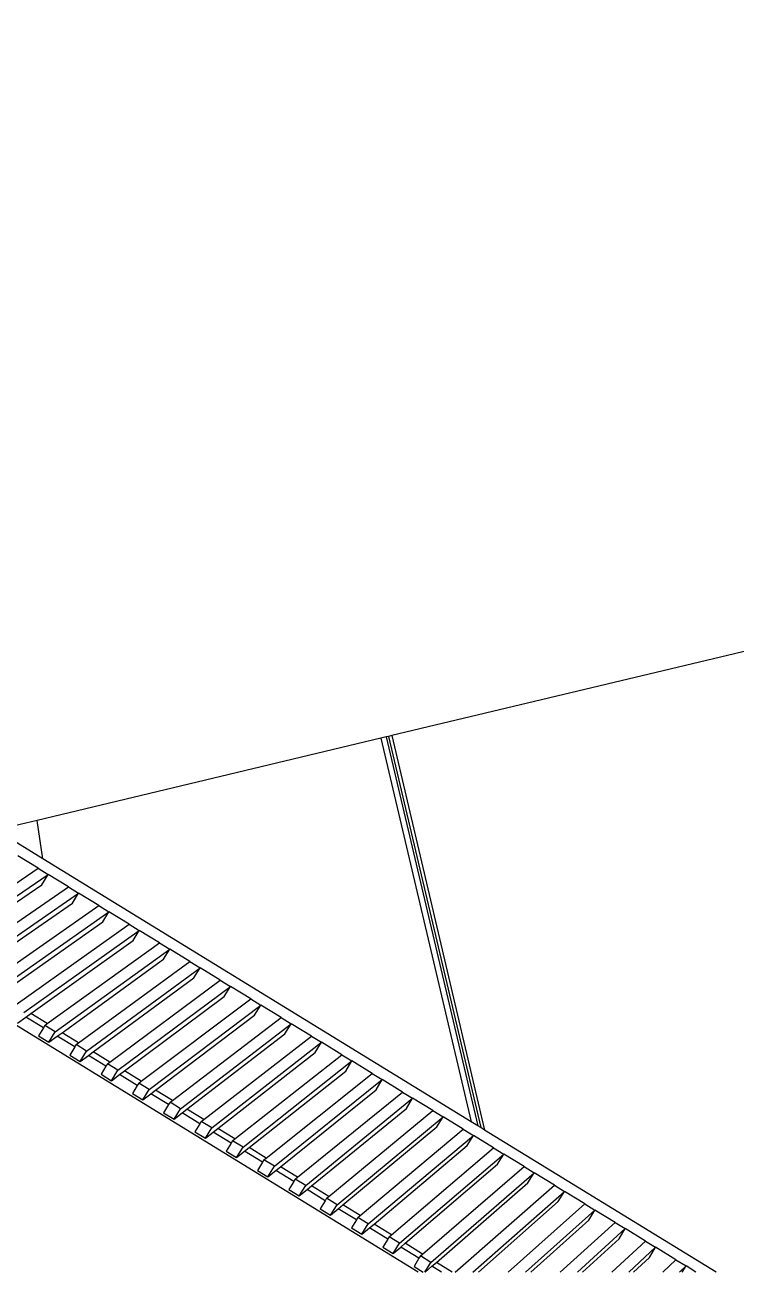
# Model space of a CAD drawing. Extents: x -86023 to 86023, y -39538 to 39538.
# Drawn here: x -50727 to -41425, y -39538 to -23220 of the extents above; entities that cross this region are included whole.
import ezdxf

# ---------------------------------------------------------------- set-up
doc = ezdxf.new("R2010")
doc.units = 0
doc.layers.get('0').update_dxf_attribs({"linetype": 'CONTINUOUS'})

msp = doc.modelspace()

# ---------------------------------------------------------------- linework, layer by layer
for p, q in [((25571, -15415), (-45930, -32519)), ((-45585, -39538), (-61084, -30022)), ((-46072, -32553), (-50569, -33629)), ((-46001, -32536), (-46072, -32553)), ((-46072, -32553), (-44889, -37572)), ((-45972, -32529), (-46001, -32536)), ((-46001, -32536), (-44802, -37626)), ((-45930, -32519), (-45972, -32529)), ((-45972, -32529), (-44765, -37648)), ((-45930, -32519), (-44714, -37680)), ((-50569, -33629), (-51104, -33757)), ((-50492, -34133), (-51104, -33757)), ((-50492, -34133), (-50569, -33629)), ((-50555, -34255), (-50820, -34093)), ((-52071, -35283), (-50555, -34255)), ((-50555, -34255), (-50423, -34337)), ((-44889, -37572), (-50492, -34133)), ((-51968, -35389), (-50423, -34337)), ((-50504, -34469), (-50423, -34337)), ((-50158, -34499), (-50423, -34337)), ((-51874, -35404), (-50504, -34469)), ((-51662, -35534), (-50158, -34499)), ((-51559, -35640), (-50025, -34580)), ((-50158, -34499), (-50025, -34580)), ((-50107, -34713), (-50025, -34580)), ((-49761, -34743), (-50025, -34580)), ((-51466, -35654), (-50107, -34713)), ((-51253, -35785), (-49761, -34743)), ((-49761, -34743), (-49628, -34824)), ((-51149, -35892), (-49628, -34824)), ((-49709, -34957), (-49628, -34824)), ((-49363, -34987), (-49628, -34824)), ((-51058, -35905), (-49709, -34957)), ((-50844, -36036), (-49363, -34987)), ((-50740, -36143), (-49231, -35068)), ((-49363, -34987), (-49231, -35068)), ((-49312, -35201), (-49231, -35068)), ((-48966, -35231), (-49231, -35068)), ((-50650, -36155), (-49312, -35201)), ((-50435, -36287), (-48966, -35231)), ((-48966, -35231), (-48834, -35312)), ((-50330, -36394), (-48834, -35312)), ((-48915, -35444), (-48834, -35312)), ((-48569, -35475), (-48834, -35312)), ((-50242, -36406), (-48915, -35444)), ((-50026, -36539), (-48569, -35475)), ((-49921, -36646), (-48436, -35556)), ((-48569, -35475), (-48436, -35556)), ((-48518, -35688), (-48436, -35556)), ((-48172, -35719), (-48436, -35556)), ((-49834, -36656), (-48518, -35688)), ((-49616, -36790), (-48172, -35719)), ((-48172, -35719), (-48039, -35800)), ((-49512, -36897), (-48039, -35800)), ((-48120, -35932), (-48039, -35800)), ((-47774, -35962), (-48039, -35800)), ((-49426, -36907), (-48120, -35932)), ((-49207, -37041), (-47774, -35962)), ((-49102, -37148), (-47642, -36044)), ((-47774, -35962), (-47642, -36044)), ((-47723, -36176), (-47642, -36044)), ((-47377, -36206), (-47642, -36044)), ((-50824, -36280), (-50714, -36201)), ((-50714, -36201), (-50650, -36155)), ((-50486, -36342), (-50714, -36201)), ((-50435, -36287), (-50650, -36155)), ((-49018, -37157), (-47723, -36176)), ((-48798, -37292), (-47377, -36206)), ((-47377, -36206), (-47245, -36288)), ((-50486, -36342), (-50551, -36447)), ((-50467, -36311), (-50486, -36342)), ((-50467, -36311), (-50435, -36287)), ((-50330, -36394), (-50467, -36311)), ((-48693, -37400), (-47245, -36288)), ((-47326, -36420), (-47245, -36288)), ((-46980, -36450), (-47245, -36288)), ((-50551, -36447), (-50414, -36531)), ((-50414, -36531), (-50330, -36394)), ((-50414, -36531), (-50306, -36452)), ((-50306, -36452), (-50242, -36406)), ((-50076, -36593), (-50306, -36452)), ((-50026, -36539), (-50242, -36406)), ((-50057, -36562), (-50026, -36539)), ((-48610, -37408), (-47326, -36420)), ((-48389, -37543), (-46980, -36450)), ((-48283, -37651), (-46847, -36531)), ((-46980, -36450), (-46847, -36531)), ((-46929, -36664), (-46847, -36531)), ((-46582, -36694), (-46847, -36531)), ((-50076, -36593), (-50141, -36698)), ((-50141, -36698), (-50005, -36782)), ((-50057, -36562), (-50076, -36593)), ((-49921, -36646), (-50057, -36562)), ((-50005, -36782), (-49921, -36646)), ((-50005, -36782), (-49897, -36703)), ((-49897, -36703), (-49834, -36656)), ((-49667, -36844), (-49897, -36703)), ((-49616, -36790), (-49834, -36656)), ((-48202, -37658), (-46929, -36664)), ((-47980, -37795), (-46582, -36694)), ((-46582, -36694), (-46450, -36775)), ((-49667, -36844), (-49732, -36950)), ((-49648, -36813), (-49667, -36844)), ((-49648, -36813), (-49616, -36790)), ((-49512, -36897), (-49648, -36813)), ((-47874, -37903), (-46450, -36775)), ((-46531, -36908), (-46450, -36775)), ((-46185, -36938), (-46450, -36775)), ((-49732, -36950), (-49595, -37034)), ((-49595, -37034), (-49512, -36897)), ((-49595, -37034), (-49489, -36954)), ((-49489, -36954), (-49426, -36907)), ((-49258, -37096), (-49489, -36954)), ((-49207, -37041), (-49426, -36907)), ((-49239, -37065), (-49207, -37041)), ((-47794, -37909), (-46531, -36908)), ((-47570, -38046), (-46185, -36938)), ((-47464, -38154), (-46053, -37019)), ((-46185, -36938), (-46053, -37019)), ((-46134, -37152), (-46053, -37019)), ((-45788, -37182), (-46053, -37019)), ((-49258, -37096), (-49322, -37201)), ((-49322, -37201), (-49186, -37285)), ((-49239, -37065), (-49258, -37096)), ((-49102, -37148), (-49239, -37065)), ((-49186, -37285), (-49102, -37148)), ((-49186, -37285), (-49080, -37205)), ((-49080, -37205), (-49018, -37157)), ((-48848, -37347), (-49080, -37205)), ((-48798, -37292), (-49018, -37157)), ((-47385, -38159), (-46134, -37152)), ((-47161, -38297), (-45788, -37182)), ((-45788, -37182), (-45656, -37263)), ((-48848, -37347), (-48913, -37453)), ((-48829, -37316), (-48848, -37347)), ((-48829, -37316), (-48798, -37292)), ((-48693, -37400), (-48829, -37316)), ((-47055, -38405), (-45656, -37263)), ((-45737, -37396), (-45656, -37263)), ((-45391, -37426), (-45656, -37263)), ((-48913, -37453), (-48776, -37536)), ((-48776, -37536), (-48693, -37400)), ((-48776, -37536), (-48671, -37456)), ((-48671, -37456), (-48610, -37408)), ((-48439, -37598), (-48671, -37456)), ((-48389, -37543), (-48610, -37408)), ((-46977, -38410), (-45737, -37396)), ((-46752, -38548), (-45391, -37426)), ((-46645, -38657), (-45258, -37507)), ((-45391, -37426), (-45258, -37507)), ((-45340, -37639), (-45258, -37507)), ((-44993, -37670), (-45258, -37507)), ((-48439, -37598), (-48503, -37704)), ((-48420, -37567), (-48439, -37598)), ((-48420, -37567), (-48389, -37543)), ((-48283, -37651), (-48420, -37567)), ((-48367, -37788), (-48283, -37651)), ((-48263, -37706), (-48202, -37658)), ((-47980, -37795), (-48202, -37658)), ((-46569, -38660), (-45340, -37639)), ((-46343, -38799), (-44993, -37670)), ((-44993, -37670), (-44861, -37751)), ((-44802, -37626), (-44889, -37572)), ((-44765, -37648), (-44802, -37626)), ((-44714, -37680), (-44765, -37648)), ((-41687, -39538), (-44714, -37680)), ((-48503, -37704), (-48367, -37788)), ((-48367, -37788), (-48263, -37706)), ((-48029, -37850), (-48263, -37706)), ((-48029, -37850), (-48094, -37955)), ((-48010, -37819), (-48029, -37850)), ((-48010, -37819), (-47980, -37795)), ((-47874, -37903), (-48010, -37819)), ((-46236, -38908), (-44861, -37751)), ((-44942, -37883), (-44861, -37751)), ((-44596, -37914), (-44861, -37751)), ((-48094, -37955), (-47958, -38039)), ((-47958, -38039), (-47874, -37903)), ((-47958, -38039), (-47854, -37957)), ((-47854, -37957), (-47794, -37909)), ((-47620, -38101), (-47854, -37957)), ((-47570, -38046), (-47794, -37909)), ((-46161, -38911), (-44942, -37883)), ((-45934, -39051), (-44596, -37914)), ((-45827, -39159), (-44464, -37995)), ((-44596, -37914), (-44464, -37995)), ((-44545, -38127), (-44464, -37995)), ((-44199, -38157), (-44464, -37995)), ((-47620, -38101), (-47685, -38207)), ((-47601, -38070), (-47620, -38101)), ((-47601, -38070), (-47570, -38046)), ((-47464, -38154), (-47601, -38070)), ((-47548, -38290), (-47464, -38154)), ((-47446, -38208), (-47385, -38159)), ((-47161, -38297), (-47385, -38159)), ((-45753, -39161), (-44545, -38127)), ((-45525, -39302), (-44199, -38157)), ((-44199, -38157), (-44066, -38239)), ((-47685, -38207), (-47548, -38290)), ((-47548, -38290), (-47446, -38208)), ((-47210, -38352), (-47446, -38208)), ((-47191, -38321), (-47210, -38352)), ((-47191, -38321), (-47161, -38297)), ((-47055, -38405), (-47191, -38321)), ((-45417, -39411), (-44066, -38239)), ((-44148, -38371), (-44066, -38239)), ((-43802, -38401), (-44066, -38239)), ((-47210, -38352), (-47275, -38458)), ((-47275, -38458), (-47139, -38542)), ((-47139, -38542), (-47055, -38405)), ((-47139, -38542), (-47037, -38459)), ((-47037, -38459), (-46977, -38410)), ((-46801, -38604), (-47037, -38459)), ((-46752, -38548), (-46977, -38410)), ((-45345, -39412), (-44148, -38371)), ((-45098, -39538), (-43802, -38401)), ((-44867, -39538), (-43669, -38483)), ((-43802, -38401), (-43669, -38483)), ((-43751, -38615), (-43669, -38483)), ((-43404, -38645), (-43669, -38483)), ((-46801, -38604), (-46866, -38709)), ((-46782, -38573), (-46801, -38604)), ((-46782, -38573), (-46752, -38548)), ((-46645, -38657), (-46782, -38573)), ((-46729, -38793), (-46645, -38657)), ((-46629, -38710), (-46569, -38660)), ((-46343, -38799), (-46569, -38660)), ((-44796, -39538), (-43751, -38615)), ((-44407, -39538), (-43404, -38645)), ((-43404, -38645), (-43272, -38726)), ((-46866, -38709), (-46729, -38793)), ((-46729, -38793), (-46629, -38710)), ((-46392, -38855), (-46629, -38710)), ((-46372, -38824), (-46392, -38855)), ((-46372, -38824), (-46343, -38799)), ((-46236, -38908), (-46372, -38824)), ((-44179, -39538), (-43272, -38726)), ((-43353, -38859), (-43272, -38726)), ((-43007, -38889), (-43272, -38726)), ((-46392, -38855), (-46456, -38961)), ((-46456, -38961), (-46320, -39044)), ((-46320, -39044), (-46236, -38908)), ((-46320, -39044), (-46220, -38960)), ((-46220, -38960), (-46161, -38911)), ((-45982, -39107), (-46220, -38960)), ((-45934, -39051), (-46161, -38911)), ((-44111, -39538), (-43353, -38859)), ((-43725, -39538), (-43007, -38889)), ((-43499, -39538), (-42875, -38970)), ((-43007, -38889), (-42875, -38970)), ((-42956, -39103), (-42875, -38970)), ((-42610, -39133), (-42875, -38970)), ((-45982, -39107), (-46047, -39212)), ((-45963, -39076), (-45982, -39107)), ((-45963, -39076), (-45934, -39051)), ((-45827, -39159), (-45963, -39076)), ((-45910, -39296), (-45827, -39159)), ((-45812, -39211), (-45753, -39161)), ((-45525, -39302), (-45753, -39161)), ((-43434, -39538), (-42956, -39103)), ((-43051, -39538), (-42610, -39133)), ((-42610, -39133), (-42477, -39214)), ((-46047, -39212), (-45910, -39296)), ((-45910, -39296), (-45812, -39211)), ((-45573, -39358), (-45812, -39211)), ((-45554, -39327), (-45525, -39302)), ((-42828, -39538), (-42477, -39214)), ((-42559, -39347), (-42477, -39214)), ((-42213, -39377), (-42477, -39214)), ((-45573, -39358), (-45637, -39463)), ((-45637, -39463), (-45516, -39538)), ((-45554, -39327), (-45573, -39358)), ((-45417, -39411), (-45554, -39327)), ((-45495, -39538), (-45417, -39411)), ((-45490, -39538), (-45403, -39462)), ((-45403, -39462), (-45345, -39412)), ((-45280, -39538), (-45403, -39462)), ((-45140, -39538), (-45345, -39412)), ((-42766, -39538), (-42559, -39347)), ((-42385, -39538), (-42213, -39377)), ((-42213, -39377), (-42080, -39458)), ((-42165, -39538), (-42080, -39458)), ((-42129, -39538), (-42080, -39458)), ((-41950, -39538), (-42080, -39458))]:
    msp.add_line(p, q)

doc.saveas('drawing.dxf')
